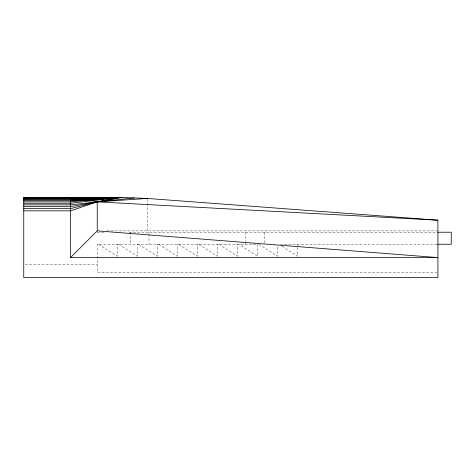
<?xml version="1.0" encoding="UTF-8"?>
<svg xmlns="http://www.w3.org/2000/svg" width="475" height="475" viewBox="0 0 475 475"><rect width="100%" height="100%" fill="white"/><g stroke="black" fill="none" stroke-linecap="round" stroke-linejoin="round"><path stroke-width="0.36" stroke-dasharray="2.38 1.78" d="M106.833 230.874L437.902 230.874M97.227 232.21L105.943 232.21M129.176 232.21L437.16 232.21M280.553 244.233L437.16 244.233M25.222 264.272L97.227 264.272M437.16 272.258L97.227 272.258L97.227 244.233L257.545 244.233L257.545 256.257L238.842 244.233M282.037 246.24L297.623 256.257L297.623 246.353M258.881 244.233L277.584 256.257L277.584 245.646M218.803 244.233L237.506 256.257L237.506 244.233M198.764 244.233L217.467 256.257L217.467 244.233M178.725 244.233L197.428 256.257L197.428 244.233M158.686 244.233L177.389 256.257L177.389 244.233M138.647 244.233L157.35 256.257L157.35 244.233M118.602 244.233L137.311 256.257L137.311 244.233M98.562 244.233L117.266 256.257L117.266 244.233M147.315 199.179L147.327 232.21M297.623 244.233L297.623 245.646M264.225 232.21L264.225 242.82M245.854 232.21L245.854 241.407M245.854 242.113L245.854 244.233M148.996 232.21L148.996 233.623M148.996 234.329L148.996 244.233M130.625 232.21L130.625 244.233"/><path stroke-width="0.71" d="M98.248 197.493L23.75 197.511L23.75 277.632L437.902 277.632L437.902 220.186L147.315 198.443L122.277 197.475L70.508 197.511L70.508 257.592L97.227 230.874L97.227 201.857L88.956 200.123L70.508 200.64L23.75 200.64M82.092 197.368L86.337 198.111L88.956 199.233L88.956 200.123L119.67 197.475L97.227 201.857L70.508 210.835L23.75 210.835M122.277 197.475L97.227 201.857L70.508 208.656L23.75 208.656M134.36 197.938L97.227 201.857L70.508 206.667L23.75 206.667M119.67 197.475L70.508 203.27L23.75 203.27M147.315 198.443L97.227 201.857L70.508 204.873L23.75 204.873M70.508 200.64L111.904 197.475L87.643 198.639M23.75 199.625L70.508 199.625L107.92 197.475L70.508 198.799L23.75 198.799M23.75 198.17L70.508 198.17L101.436 197.475M70.508 199.625L88.956 199.233L117.087 197.475L70.508 201.857L23.75 201.857M84.9 197.849L103.942 197.475L70.508 198.17M98.937 197.475L23.75 197.743M437.891 232.21L451.25 232.21L451.25 244.233L437.891 244.233M70.508 257.592L437.902 257.592L97.227 230.874M97.227 201.857L437.902 220.186"/></g></svg>
